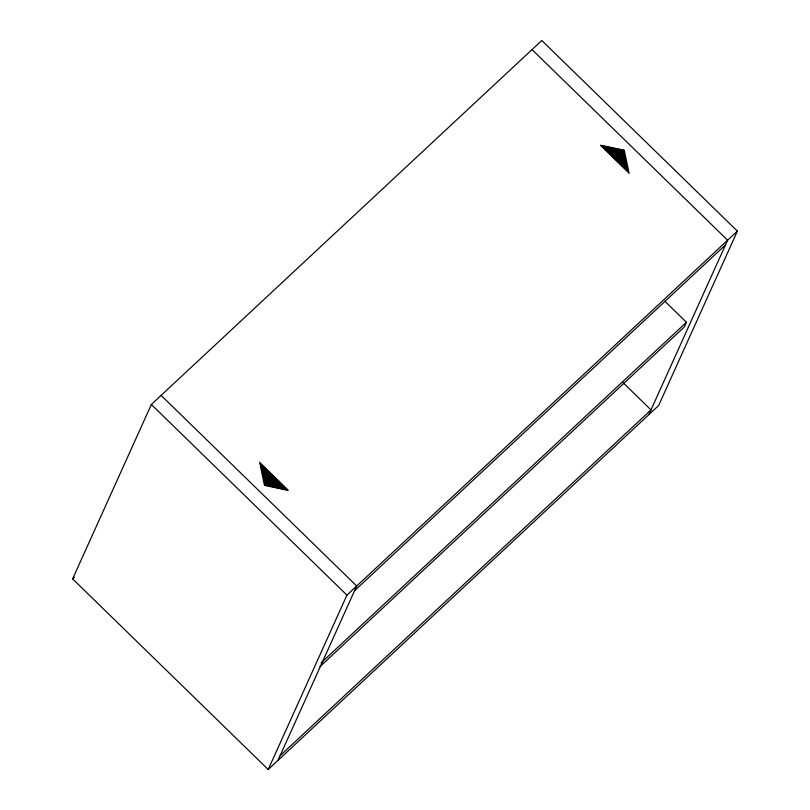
<?xml version="1.0" encoding="UTF-8"?>
<svg xmlns="http://www.w3.org/2000/svg" width="810" height="810" viewBox="0 0 810 810"><rect width="100%" height="100%" fill="white"/><g stroke="black" fill="none" stroke-linecap="round" stroke-linejoin="round"><path stroke-width="1.21" d="M72.617 578.877L151.359 404.484L541.789 40.5L737.383 231.123L658.641 405.516L268.211 769.5L72.617 578.877L74.388 577.216M268.211 769.5L346.943 595.117L737.383 231.123M277.972 760.398L356.704 586.015L161.119 395.391M664.787 301.168L686.434 322.269L684.318 326.967L319.879 666.711M648.881 414.609L727.623 240.226L532.028 49.602M354.588 590.713L725.497 244.924M321.074 662.884L686.434 322.269M280.088 755.71L650.997 409.921L622.93 382.563M151.359 404.484L346.943 595.117M624.247 150.113L629.117 173.461M623.437 149.941L628.135 172.52M622.627 149.769L627.163 171.568M621.807 149.597L626.191 170.616M620.997 149.425L625.209 169.665M620.187 149.253L624.237 168.713M619.366 149.081L623.265 167.761M618.556 148.908L622.293 166.809M617.746 148.736L621.31 165.868M616.937 148.564L620.338 164.916M616.116 148.392L619.366 163.964M615.306 148.22L618.384 163.012M614.496 148.048L617.412 162.061M613.676 147.876L616.44 161.109M612.866 147.703L615.458 160.157M612.056 147.531L614.486 159.216M611.246 147.359L613.514 158.264M610.426 147.187L612.542 157.312M609.616 147.015L611.56 156.36M608.806 146.843L610.588 155.409M607.996 146.671L609.616 154.457M607.176 146.509L608.634 153.505M606.366 146.337L607.662 152.564M605.556 146.165L606.69 151.612M604.736 145.992L605.708 150.66M603.926 145.82L604.736 149.708M603.116 145.648L603.764 148.756M602.306 145.476L602.792 147.805M601.486 145.304L601.81 146.863M600.676 145.132L600.838 145.911M287.904 489.706L288.066 490.485M286.922 488.754L287.246 490.313M285.95 487.802L286.436 490.141M284.978 486.85L285.626 489.969M284.006 485.899L284.816 489.797M283.024 484.957L283.996 489.625M282.052 484.005L283.186 489.453M281.08 483.054L282.376 489.28M280.098 482.102L281.556 489.108M279.126 481.15L280.746 488.936M278.154 480.198L279.936 488.764M277.172 479.257L279.126 488.592M276.2 478.305L278.306 488.42M275.228 477.353L277.496 488.248M274.256 476.401L276.686 488.076M273.274 475.45L275.866 487.903M272.302 474.498L275.056 487.731M271.33 473.546L274.246 487.559M270.348 472.605L273.436 487.387M269.376 471.653L272.616 487.215M268.404 470.701L271.806 487.043M267.421 469.749L270.996 486.871M266.45 468.798L270.175 486.699M265.477 467.846L269.365 486.526M264.505 466.894L268.555 486.364M263.523 465.952L267.745 486.192M262.551 465.001L266.925 486.02M261.579 464.049L266.115 485.848M260.597 463.097L265.305 485.676M259.625 462.145L264.495 485.504"/></g></svg>
